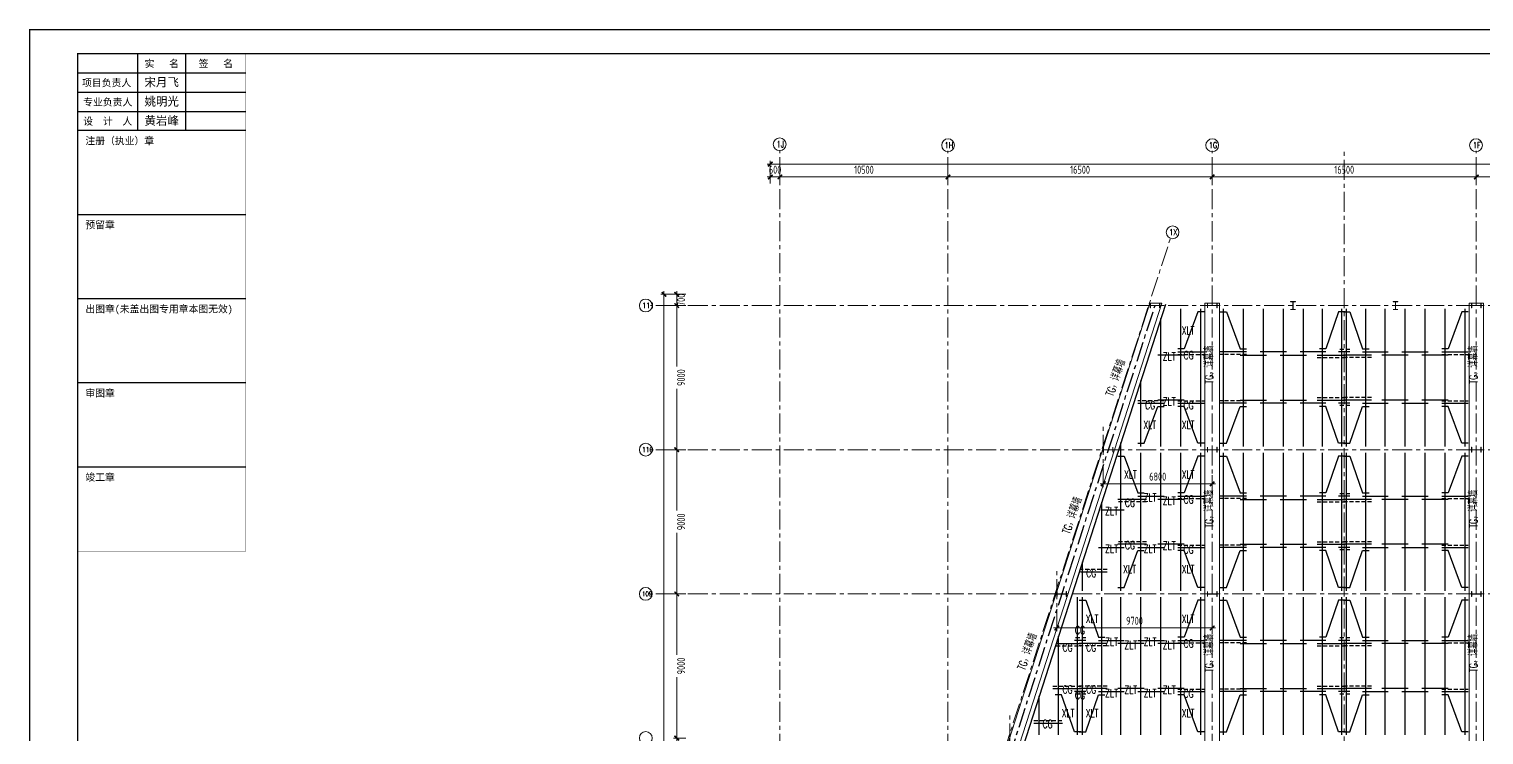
# Model space of a CAD drawing. Extents: x -1201378 to 2367219, y -619313 to 244905.
# Drawn here: x 2144244 to 2235117, y 200852 to 244905 of the extents above; entities that cross this region are included whole.
import ezdxf
from ezdxf.enums import TextEntityAlignment as Align

# ---------------------------------------------------------------- set-up
doc = ezdxf.new("R2010")
doc.units = 0
doc.header["$LTSCALE"] = 1000
doc.linetypes.add('CENTER', pattern=[2, 1.25, -0.25, 0.25, -0.25])
doc.linetypes.add('DASHED', pattern=[0.75, 0.5, -0.25])
doc.layers.get('0').update_dxf_attribs({"linetype": 'CONTINUOUS'})
doc.layers.get('Defpoints').update_dxf_attribs({"linetype": 'CONTINUOUS'})
for name, color, linetype in [('0-cxFrame', 155, 'CONTINUOUS'), ('qianming', 155, 'CONTINUOUS'), ('S-DOTE1', 140, 'CENTER'), ('S-SHAPE', 51, 'CONTINUOUS')]:
    doc.layers.add(name, color=color, linetype=linetype)
for name, color, linetype, lineweight in [('0-cxText', 131, 'CONTINUOUS', 25), ('S-axis', 111, 'CONTINUOUS', 0), ('S-col', 2, 'CONTINUOUS', 0), ('S-dote', 5, 'CENTER', 0), ('THIN', 7, 'CONTINUOUS', 0), ('梁', 4, 'CONTINUOUS', 18)]:
    doc.layers.add(name, color=color, linetype=linetype, lineweight=lineweight)
doc.styles.add('_TCH_AXIS', font='COMPLEX', dxfattribs={"bigfont": 'GBCBIG'})
doc.styles.add('cx_biaoti', font='')
doc.styles.add('cx_tuming', font='simhei.ttf')
doc.styles.add('cx_tuqian1', font='')
doc.styles.add('TSSD_Dimension', font='tssdeng.shx', dxfattribs={"width": 0.7, "bigfont": 'hztxt.shx'})
doc.styles.add('TSSD_Rein', font='tj-romans1.shx', dxfattribs={"width": 0.7, "bigfont": 'tj-hztxt.shx'})
doc.styles.add('图框宋体', font='', dxfattribs={"width": 0.75})
doc.styles.add('黑体', font='simhei.ttf', dxfattribs={"width": 0.8})
doc.styles.get('cx_biaoti').set_extended_font_data('SimSun')
doc.styles.get('cx_tuqian1').set_extended_font_data('SimSun')
doc.styles.get('图框宋体').set_extended_font_data('SimSun')
doc.dimstyles.new('TSSD_200_200', dxfattribs={"dimtxt": 500, "dimasz": 200, "dimexe": 200, "dimexo": 500, "dimgap": 200, "dimtad": 1, "dimdec": 0, "dimzin": 0, "dimdsep": 46, "dimtxsty": 'TSSD_Dimension', "dimblk": 'ARCHTICK', "dimcen": 0, "dimdle": 200, "dimclrt": 7, "dimadec": 0, "dimazin": 0, "dimtfac": 1, "dimtdec": 0, "dimtix": 1, "dimtmove": 2, "dimatfit": 3, "dimfxl": 1, "dimtolj": 1, "dimtzin": 0, "dimarcsym": 0})

# ---------------------------------------------------------------- blocks, each defined once
blk = doc.blocks.new('zjcx_lan_xinxi(Dragon)')
for p, q in [((7000, -3200), (0, -3200)), ((7000, -6700), (0, -6700)), ((7000, -10200), (0, -10200)), ((7000, -13700), (0, -13700)), ((7000, -17200), (0, -17200))]:
    blk.add_line(p, q)
at = {"const_width": 25}
blk.add_lwpolyline([(0, -20700), (7000, -20700), (7000, 0), (0, 0)], close=True, dxfattribs=at)
for points in [[(2500, -3200), (2500, 0)], [(4500, -3200), (4500, 0)], [(0, -800), (7000, -800)], [(0, -1600), (7000, -1600)], [(0, -2400), (7000, -2400)]]:
    blk.add_lwpolyline(points)
for points in [[(7000, -3200), (7000, 0)], [(0, -3200), (7000, -3200)], [(0, -20700), (7000, -20700), (7000, -3200)], [(0, -20700), (7000, -20700)]]:
    blk.add_lwpolyline(points, dxfattribs=at)
at = {"style": '图框宋体'}
for s, p in [('实   名', (3500, -400)), ('签   名', (5750, -400)), ('项目负责人', (1204, -1200)), ('专业负责人', (1250, -2000)), ('设  计  人', (1250, -2800))]:
    blk.add_text(s, height=300, dxfattribs=at).set_placement(p, align=Align.MIDDLE)
for s, p in [('注册（执业）章', (318, -3771)), ('预留章', (318, -7271)), ('出图章(未盖出图专用章本图无效)', (318, -10771)), ('审图章', (318, -14271)), ('竣工章', (318, -17771))]:
    blk.add_text(s, height=300, dxfattribs=at).set_placement(p)
blk = doc.blocks.new('T-信息(Dragon)')
at = {"layer": '0-cxFrame'}
blk.add_blockref('zjcx_lan_xinxi(Dragon)', (0, 0), dxfattribs=at)
at = {"layer": 'qianming', "color": 3, "style": 'cx_biaoti'}
for s, p in [('宋月飞', (3497, -1185)), ('姚明光', (3497, -1985)), ('黄岩峰', (3497, -2785))]:
    blk.add_text(s, height=350, dxfattribs=at).set_placement(p, align=Align.MIDDLE_CENTER)
blk = doc.blocks.new('TK22.A0 L(Dragon)')
at = {"layer": '0-cxFrame', "color": 7, "const_width": 0.5}
blk.add_lwpolyline([(0, 0), (-1486, 0), (-1486, 841), (0, 841)], close=True, dxfattribs=at)
at = {"layer": '0-cxFrame', "const_width": 0.5}
blk.add_lwpolyline([(-80, 10), (-1466, 10), (-1466, 831), (-80, 831)], close=True, dxfattribs=at)
at = {"layer": '0-cxFrame', "xscale": 0.009999999999999998, "yscale": 0.009999999999999998, "zscale": 0.009999999999999998}
blk.add_blockref('T-信息(Dragon)', (-1466, 831), dxfattribs=at)
at = {"style": '黑体', "flags": 4}
blk.add_attdef('图幅', text='', height=3.3, dxfattribs=at).set_placement((-40, 3), align=Align.RIGHT)
at = {"layer": '0-cxText', "flags": 4}
for tag, height, style, p in [('建设单位', 3.5, 'cx_tuming', (-45, 240)), ('项目名称', 3.5, 'cx_tuming', (-45, 210)), ('子项名称', 3.5, 'cx_tuming', (-45, 180)), ('工程编号', 3.3, 'cx_tuqian1', (-35, 165)), ('图名1', 3.5, 'cx_tuming', (-45, 87)), ('图名2', 3.5, 'cx_tuming', (-45, 79)), ('图名3', 3.5, 'cx_tuming', (-45, 71)), ('出图日期', 3.3, 'cx_tuqian1', (-39, 60)), ('专业', 3.3, 'cx_tuqian1', (-55, 52)), ('图号', 3.3, 'cx_tuqian1', (-55, 44)), ('版次', 3.3, 'cx_tuqian1', (-20, 44))]:
    blk.add_attdef(tag, text='', height=height, dxfattribs=dict(at, style=style)).set_placement(p, align=Align.MIDDLE)
at = {"layer": 'Defpoints', "color": 6, "flags": 4}
for tag, height, style, p in [('tufu', 3.3, '黑体', (-12, 12)), ('dwfname', 4, 'cx_tuqian1', (-80, 3))]:
    blk.add_attdef(tag, text='', height=height, dxfattribs=dict(at, style=style)).set_placement(p, align=Align.RIGHT)
blk = doc.blocks.new('_FZH')
at = {"layer": 'S-col'}
blk.add_lwpolyline([(-0.37, -0.19), (-0.37, 0.19), (-0.36, 0.19), (-0.36, 0), (0.36, 0), (0.36, 0.19), (0.38, 0.19), (0.38, -0.19), (0.36, -0.19), (0.36, -0.01), (-0.36, -0.01), (-0.36, -0.19)], close=True, dxfattribs=at)
blk = doc.blocks.new('w4234324')
at = {"layer": 'S-col', "xscale": 800.0000000000005, "yscale": 800.0000000000005, "zscale": 800.0000000000005}
for p in [(-230523, 831820), (-226954, 831820), (-210454, 831820), (-233454, 822820), (-226954, 822820), (-210454, 822820), (-236354, 813820), (-226954, 813820), (-210454, 813820)]:
    blk.add_blockref('_FZH', p, dxfattribs=at)
blk = doc.blocks.new('_ArchTick')
at = {"color": 0, "linetype": 'ByBlock', "const_width": 0.5}
blk.add_lwpolyline([(-0.71, -0.71), (0.71, 0.71)], dxfattribs=at)
blk = doc.blocks.new('*D2989')
at = {"layer": 'Defpoints', "color": 0, "transparency": 16777216}
for p in [(-215303, 97027), (-214244, 97027), (-214244, 88027)]:
    blk.add_point(p, dxfattribs=at)
at = {"layer": 'S-axis', "color": 0, "lineweight": -2, "transparency": 16777216}
for p, q in [((-214744, 97027), (-215503, 97027)), ((-215303, 97227), (-215303, 93225)), ((-215303, 87827), (-215303, 91829)), ((-214744, 88027), (-215503, 88027))]:
    blk.add_line(p, q, dxfattribs=at)
at = {"layer": 'S-axis', "color": 0, "lineweight": -2, "transparency": 16777216, "xscale": 200, "yscale": 200, "zscale": 200}
for p, rotation in [((-215303, 97027), 90), ((-215303, 88027), 270)]:
    blk.add_blockref('_ArchTick', p, dxfattribs=dict(at, rotation=rotation))
at = {"layer": 'S-axis', "color": 7, "transparency": 16777216, "insert": (-215028, 92527), "char_height": 500, "attachment_point": 5, "rotation": 90, "style": 'TSSD_Dimension'}
blk.add_mtext('\\A1;9000', dxfattribs=at)
blk = doc.blocks.new('*D2990')
at = {"layer": 'Defpoints', "color": 0, "transparency": 16777216}
for p in [(-215303, 106027), (-214244, 106027), (-214244, 97027)]:
    blk.add_point(p, dxfattribs=at)
at = {"layer": 'S-axis', "color": 0, "lineweight": -2, "transparency": 16777216}
for p, q in [((-214744, 106027), (-215503, 106027)), ((-215303, 106227), (-215303, 102225)), ((-215303, 96827), (-215303, 100829)), ((-214744, 97027), (-215503, 97027))]:
    blk.add_line(p, q, dxfattribs=at)
at = {"layer": 'S-axis', "color": 0, "lineweight": -2, "transparency": 16777216, "xscale": 200, "yscale": 200, "zscale": 200}
for p, rotation in [((-215303, 106027), 90), ((-215303, 97027), 270)]:
    blk.add_blockref('_ArchTick', p, dxfattribs=dict(at, rotation=rotation))
at = {"layer": 'S-axis', "color": 7, "transparency": 16777216, "insert": (-215028, 101527), "char_height": 500, "attachment_point": 5, "rotation": 90, "style": 'TSSD_Dimension'}
blk.add_mtext('\\A1;9000', dxfattribs=at)
blk = doc.blocks.new('*D2991')
at = {"layer": 'Defpoints', "color": 0, "transparency": 16777216}
for p in [(-215303, 115027), (-214244, 115027), (-214244, 106027)]:
    blk.add_point(p, dxfattribs=at)
at = {"layer": 'S-axis', "color": 0, "lineweight": -2, "transparency": 16777216}
for p, q in [((-214744, 115027), (-215503, 115027)), ((-215303, 115227), (-215303, 111225)), ((-215303, 105827), (-215303, 109829)), ((-214744, 106027), (-215503, 106027))]:
    blk.add_line(p, q, dxfattribs=at)
at = {"layer": 'S-axis', "color": 0, "lineweight": -2, "transparency": 16777216, "xscale": 200, "yscale": 200, "zscale": 200}
for p, rotation in [((-215303, 115027), 90), ((-215303, 106027), 270)]:
    blk.add_blockref('_ArchTick', p, dxfattribs=dict(at, rotation=rotation))
at = {"layer": 'S-axis', "color": 7, "transparency": 16777216, "insert": (-215028, 110527), "char_height": 500, "attachment_point": 5, "rotation": 90, "style": 'TSSD_Dimension'}
blk.add_mtext('\\A1;9000', dxfattribs=at)
blk = doc.blocks.new('*D2992')
at = {"layer": 'Defpoints', "color": 0, "transparency": 16777216}
for p in [(-215303, 115727), (-214244, 115727), (-214244, 115027)]:
    blk.add_point(p, dxfattribs=at)
at = {"layer": 'S-axis', "color": 0, "lineweight": -2, "transparency": 16777216}
for p, q in [((-214744, 115727), (-215503, 115727)), ((-215303, 114827), (-215303, 115927)), ((-214744, 115027), (-215503, 115027))]:
    blk.add_line(p, q, dxfattribs=at)
at = {"layer": 'S-axis', "color": 0, "lineweight": -2, "transparency": 16777216, "xscale": 200, "yscale": 200, "zscale": 200}
for p, rotation in [((-215303, 115727), 90), ((-215303, 115027), 270)]:
    blk.add_blockref('_ArchTick', p, dxfattribs=dict(at, rotation=rotation))
at = {"layer": 'S-axis', "color": 7, "transparency": 16777216, "insert": (-215028, 115377), "char_height": 500, "attachment_point": 5, "rotation": 90, "style": 'TSSD_Dimension'}
blk.add_mtext('\\A1;700', dxfattribs=at)
blk = doc.blocks.new('*D2993')
at = {"layer": 'Defpoints', "color": 0, "transparency": 16777216}
for p in [(-208858, 123054), (-209458, 122147), (-208858, 122147)]:
    blk.add_point(p, dxfattribs=at)
at = {"layer": 'S-axis', "color": 0, "lineweight": -2, "transparency": 16777216}
for p, q in [((-209458, 123054), (-209658, 123054)), ((-209458, 122647), (-209458, 123254)), ((-209458, 123054), (-208858, 123054)), ((-208858, 122647), (-208858, 123254)), ((-208858, 123054), (-208658, 123054))]:
    blk.add_line(p, q, dxfattribs=at)
at = {"layer": 'S-axis', "color": 0, "lineweight": -2, "transparency": 16777216, "xscale": 200, "yscale": 200, "zscale": 200}
blk.add_blockref('_ArchTick', (-209458, 123054), dxfattribs=at)
at = {"layer": 'S-axis', "color": 0, "lineweight": -2, "transparency": 16777216, "xscale": 200, "yscale": 200, "zscale": 200, "rotation": 180}
blk.add_blockref('_ArchTick', (-208858, 123054), dxfattribs=at)
at = {"layer": 'S-axis', "color": 7, "transparency": 16777216, "insert": (-209158, 123504), "char_height": 500, "attachment_point": 5, "style": 'TSSD_Dimension'}
blk.add_mtext('\\A1;600', dxfattribs=at)
blk = doc.blocks.new('*D2994')
at = {"layer": 'Defpoints', "color": 0, "transparency": 16777216}
for p in [(-198358, 123054), (-208858, 122147), (-198358, 122147)]:
    blk.add_point(p, dxfattribs=at)
at = {"layer": 'S-axis', "color": 0, "lineweight": -2, "transparency": 16777216}
for p, q in [((-209058, 123054), (-198158, 123054)), ((-208858, 122647), (-208858, 123254)), ((-198358, 122647), (-198358, 123254))]:
    blk.add_line(p, q, dxfattribs=at)
at = {"layer": 'S-axis', "color": 0, "lineweight": -2, "transparency": 16777216, "xscale": 200, "yscale": 200, "zscale": 200, "rotation": 180}
blk.add_blockref('_ArchTick', (-208858, 123054), dxfattribs=at)
at = {"layer": 'S-axis', "color": 0, "lineweight": -2, "transparency": 16777216, "xscale": 200, "yscale": 200, "zscale": 200}
blk.add_blockref('_ArchTick', (-198358, 123054), dxfattribs=at)
at = {"layer": 'S-axis', "color": 7, "transparency": 16777216, "insert": (-203608, 123504), "char_height": 500, "attachment_point": 5, "style": 'TSSD_Dimension'}
blk.add_mtext('\\A1;10500', dxfattribs=at)
blk = doc.blocks.new('*D2995')
at = {"layer": 'Defpoints', "color": 0, "transparency": 16777216}
for p in [(-181858, 123054), (-198358, 122147), (-181858, 122147)]:
    blk.add_point(p, dxfattribs=at)
at = {"layer": 'S-axis', "color": 0, "lineweight": -2, "transparency": 16777216}
for p, q in [((-198558, 123054), (-181658, 123054)), ((-198358, 122647), (-198358, 123254)), ((-181858, 122647), (-181858, 123254))]:
    blk.add_line(p, q, dxfattribs=at)
at = {"layer": 'S-axis', "color": 0, "lineweight": -2, "transparency": 16777216, "xscale": 200, "yscale": 200, "zscale": 200, "rotation": 180}
blk.add_blockref('_ArchTick', (-198358, 123054), dxfattribs=at)
at = {"layer": 'S-axis', "color": 0, "lineweight": -2, "transparency": 16777216, "xscale": 200, "yscale": 200, "zscale": 200}
blk.add_blockref('_ArchTick', (-181858, 123054), dxfattribs=at)
at = {"layer": 'S-axis', "color": 7, "transparency": 16777216, "insert": (-190108, 123504), "char_height": 500, "attachment_point": 5, "style": 'TSSD_Dimension'}
blk.add_mtext('\\A1;16500', dxfattribs=at)
blk = doc.blocks.new('*D2996')
at = {"layer": 'Defpoints', "color": 0, "transparency": 16777216}
for p in [(-165358, 123054), (-181858, 122147), (-165358, 122147)]:
    blk.add_point(p, dxfattribs=at)
at = {"layer": 'S-axis', "color": 0, "lineweight": -2, "transparency": 16777216}
for p, q in [((-182058, 123054), (-165158, 123054)), ((-181858, 122647), (-181858, 123254)), ((-165358, 122647), (-165358, 123254))]:
    blk.add_line(p, q, dxfattribs=at)
at = {"layer": 'S-axis', "color": 0, "lineweight": -2, "transparency": 16777216, "xscale": 200, "yscale": 200, "zscale": 200, "rotation": 180}
blk.add_blockref('_ArchTick', (-181858, 123054), dxfattribs=at)
at = {"layer": 'S-axis', "color": 0, "lineweight": -2, "transparency": 16777216, "xscale": 200, "yscale": 200, "zscale": 200}
blk.add_blockref('_ArchTick', (-165358, 123054), dxfattribs=at)
at = {"layer": 'S-axis', "color": 7, "transparency": 16777216, "insert": (-173608, 123504), "char_height": 500, "attachment_point": 5, "style": 'TSSD_Dimension'}
blk.add_mtext('\\A1;16500', dxfattribs=at)
blk = doc.blocks.new('*D2997')
at = {"layer": 'Defpoints', "color": 0, "transparency": 16777216}
for p in [(-148858, 123054), (-165358, 122147), (-148858, 122147)]:
    blk.add_point(p, dxfattribs=at)
at = {"layer": 'S-axis', "color": 0, "lineweight": -2, "transparency": 16777216}
for p, q in [((-165558, 123054), (-148658, 123054)), ((-165358, 122647), (-165358, 123254)), ((-148858, 122647), (-148858, 123254))]:
    blk.add_line(p, q, dxfattribs=at)
at = {"layer": 'S-axis', "color": 0, "lineweight": -2, "transparency": 16777216, "xscale": 200, "yscale": 200, "zscale": 200, "rotation": 180}
blk.add_blockref('_ArchTick', (-165358, 123054), dxfattribs=at)
at = {"layer": 'S-axis', "color": 0, "lineweight": -2, "transparency": 16777216, "xscale": 200, "yscale": 200, "zscale": 200}
blk.add_blockref('_ArchTick', (-148858, 123054), dxfattribs=at)
at = {"layer": 'S-axis', "color": 7, "transparency": 16777216, "insert": (-157108, 123504), "char_height": 500, "attachment_point": 5, "style": 'TSSD_Dimension'}
blk.add_mtext('\\A1;16500', dxfattribs=at)
blk = doc.blocks.new('*D3019')
at = {"layer": 'Defpoints', "color": 0, "transparency": 16777216}
for p in [(-82958, 123854), (-209458, 122247), (-82958, 122247)]:
    blk.add_point(p, dxfattribs=at)
at = {"layer": 'S-axis', "color": 0, "lineweight": -2, "transparency": 16777216}
for p, q in [((-209658, 123854), (-82758, 123854)), ((-209458, 122747), (-209458, 124054)), ((-82958, 122747), (-82958, 124054))]:
    blk.add_line(p, q, dxfattribs=at)
at = {"layer": 'S-axis', "color": 0, "lineweight": -2, "transparency": 16777216, "xscale": 200, "yscale": 200, "zscale": 200, "rotation": 180}
blk.add_blockref('_ArchTick', (-209458, 123854), dxfattribs=at)
at = {"layer": 'S-axis', "color": 0, "lineweight": -2, "transparency": 16777216, "xscale": 200, "yscale": 200, "zscale": 200}
blk.add_blockref('_ArchTick', (-82958, 123854), dxfattribs=at)
at = {"layer": 'S-axis', "color": 7, "transparency": 16777216, "insert": (-146208, 124304), "char_height": 500, "attachment_point": 5, "style": 'TSSD_Dimension'}
blk.add_mtext('\\A1;126500', dxfattribs=at)
blk = doc.blocks.new('*D3020')
at = {"layer": 'Defpoints', "color": 0, "transparency": 16777216}
for p in [(-216103, 115727), (-214344, 115727), (-214344, 24327)]:
    blk.add_point(p, dxfattribs=at)
at = {"layer": 'S-axis', "color": 0, "lineweight": -2, "transparency": 16777216}
for p, q in [((-214844, 115727), (-216303, 115727)), ((-216103, 115927), (-216103, 70833)), ((-216103, 24127), (-216103, 69221)), ((-214844, 24327), (-216303, 24327))]:
    blk.add_line(p, q, dxfattribs=at)
at = {"layer": 'S-axis', "color": 0, "lineweight": -2, "transparency": 16777216, "xscale": 200, "yscale": 200, "zscale": 200}
for p, rotation in [((-216103, 115727), 90), ((-216103, 24327), 270)]:
    blk.add_blockref('_ArchTick', p, dxfattribs=dict(at, rotation=rotation))
at = {"layer": 'S-axis', "color": 7, "transparency": 16777216, "insert": (-215828, 70027), "char_height": 500, "attachment_point": 5, "rotation": 90, "style": 'TSSD_Dimension'}
blk.add_mtext('\\A1;91400', dxfattribs=at)
blk = doc.blocks.new('*D3035')
at = {"layer": 'Defpoints', "color": 0, "transparency": 16777216}
for p in [(-188658, 104937), (-181858, 104937), (-181858, 103899)]:
    blk.add_point(p, dxfattribs=at)
at = {"layer": 'S-axis', "color": 0, "lineweight": -2, "transparency": 16777216}
for p, q in [((-188858, 103899), (-181658, 103899)), ((-188658, 104437), (-188658, 103699)), ((-181858, 104437), (-181858, 103699))]:
    blk.add_line(p, q, dxfattribs=at)
at = {"layer": 'S-axis', "color": 0, "lineweight": -2, "transparency": 16777216, "xscale": 200, "yscale": 200, "zscale": 200, "rotation": 180}
blk.add_blockref('_ArchTick', (-188658, 103899), dxfattribs=at)
at = {"layer": 'S-axis', "color": 0, "lineweight": -2, "transparency": 16777216, "xscale": 200, "yscale": 200, "zscale": 200}
blk.add_blockref('_ArchTick', (-181858, 103899), dxfattribs=at)
at = {"layer": 'S-axis', "color": 7, "transparency": 16777216, "insert": (-185258, 104349), "char_height": 500, "attachment_point": 5, "style": 'TSSD_Dimension'}
blk.add_mtext('\\A1;6800', dxfattribs=at)
blk = doc.blocks.new('*D3036')
at = {"layer": 'Defpoints', "color": 0, "transparency": 16777216}
for p in [(-191558, 95937), (-181858, 95937), (-181858, 94899)]:
    blk.add_point(p, dxfattribs=at)
at = {"layer": 'S-axis', "color": 0, "lineweight": -2, "transparency": 16777216}
for p, q in [((-191558, 95437), (-191558, 94699)), ((-181858, 95437), (-181858, 94699)), ((-191758, 94899), (-181658, 94899))]:
    blk.add_line(p, q, dxfattribs=at)
at = {"layer": 'S-axis', "color": 0, "lineweight": -2, "transparency": 16777216, "xscale": 200, "yscale": 200, "zscale": 200, "rotation": 180}
blk.add_blockref('_ArchTick', (-191558, 94899), dxfattribs=at)
at = {"layer": 'S-axis', "color": 0, "lineweight": -2, "transparency": 16777216, "xscale": 200, "yscale": 200, "zscale": 200}
blk.add_blockref('_ArchTick', (-181858, 94899), dxfattribs=at)
at = {"layer": 'S-axis', "color": 7, "transparency": 16777216, "insert": (-186708, 95349), "char_height": 500, "attachment_point": 5, "style": 'TSSD_Dimension'}
blk.add_mtext('\\A1;9700', dxfattribs=at)
blk = doc.blocks.new('1#轴网')
at = {"layer": 'S-axis'}
for centre in [(-208871.4, 125094.1), (-198353.4, 125033.1), (-181853.4, 125033.1), (-165373.4, 125033.1), (-184329.1, 119599.4), (-217234.2, 115028.1), (-217234.2, 106028.1), (-217234.2, 97028.1), (-217234.2, 88028.1)]:
    blk.add_circle(centre, 400, dxfattribs=at)
at = {"layer": 'S-dote'}
for p, q in [((-208858.4, 19038.1), (-208858.4, 124694.3)), ((-198358.5, 19033), (-198358.5, 124689.3)), ((-181858.5, 19033.1), (-181858.5, 124689.3)), ((-173608.5, 18867), (-173608.5, 124689.3)), ((-165358.5, 19033.1), (-165358.5, 124689.3)), ((-99358.5, 115027), (-216950.7, 115027)), ((-188658.5, 103697), (-188658.5, 107487)), ((-99358.5, 106027), (-216950.7, 106027)), ((-191558.5, 94697), (-191558.5, 98487)), ((-99358.5, 97027), (-216950.7, 97027)), ((-194488.5, 85697), (-194488.5, 89487))]:
    blk.add_line(p, q, dxfattribs=at)
blk.add_lwpolyline([(-210946, 37609.6), (-184459.5, 119241.7)], dxfattribs=at)
at = {"layer": 'S-axis', "style": '_TCH_AXIS', "width": 0.705882}
for s, height, p in [('1J', 421.66, (-209055.6, 124883.3)), ('1H', 362.68, (-198566.7, 124851.8)), ('1G', 374.97, (-182061.3, 124845.6)), ('1F', 387.75, (-165575.4, 124839.2)), ('1X', 374.97, (-184537.1, 119411.9)), ('111', 339.64, (-217456.8, 114858.3)), ('110', 313.67, (-217466.1, 105871.3)), ('109', 290.63, (-217473.5, 96882.8))]:
    blk.add_text(s, height=height, dxfattribs=at).set_placement(p)
at = {"layer": 'S-axis'}
for p1, p2, distance, picture, middle in [((-209458.5, 122247), (-82958.5, 122247), 1606.7, '*D3019', (-146208.5, 124303.7)), ((-209458.5, 122147), (-208858.4, 122147), 906.7, '*D2993', (-209158.4, 123503.7)), ((-208858.4, 122147), (-198358.5, 122147), 906.7, '*D2994', (-203608.4, 123503.7)), ((-198358.5, 122147), (-181858.5, 122147), 906.7, '*D2995', (-190108.5, 123503.7)), ((-181858.5, 122147), (-165358.5, 122147), 906.7, '*D2996', (-173608.5, 123503.7)), ((-165358.5, 122147), (-148858.5, 122147), 906.7, '*D2997', (-157108.5, 123503.7)), ((-188658.5, 104937), (-181858.5, 104937), -1037.5, '*D3035', (-185258.5, 104349.5)), ((-191558.5, 95937), (-181858.5, 95937), -1037.5, '*D3036', (-186708.5, 95349.5))]:
    dim = blk.add_aligned_dim(p1=p1, p2=p2, distance=distance, dimstyle='TSSD_200_200', dxfattribs=at)
    dim.commit()
    dim.dimension.update_dxf_attribs({"geometry": picture, "text_midpoint": middle})
for base, p1, p2, picture, middle in [((-216102.5, 115727), (-214344.3, 24327), (-214344.3, 115727), '*D3020', (-215827.5, 70027)), ((-215302.5, 115727), (-214244.3, 115027), (-214244.3, 115727), '*D2992', (-215027.5, 115377)), ((-215302.5, 115027), (-214244.3, 106027), (-214244.3, 115027), '*D2991', (-215027.5, 110527)), ((-215302.5, 106027), (-214244.3, 97027), (-214244.3, 106027), '*D2990', (-215027.5, 101527)), ((-215302.5, 97027), (-214244.3, 88027), (-214244.3, 97027), '*D2989', (-215027.5, 92527))]:
    dim = blk.add_linear_dim(base=base, p1=p1, p2=p2, angle=90, dimstyle='TSSD_200_200', dxfattribs=at)
    dim.commit()
    dim.dimension.update_dxf_attribs({"geometry": picture, "text_midpoint": middle, "dimtype": 161})

msp = doc.modelspace()

# ---------------------------------------------------------------- linework, layer by layer
at = {"layer": 'S-col'}
for points in [[(2223341.5, 227401.8), (2223041.5, 227401.8), (2223041.5, 227413.8), (2223187.5, 227413.8), (2223187.5, 227889.8), (2223041.5, 227889.8), (2223041.5, 227901.8), (2223341.5, 227901.8), (2223341.5, 227889.8), (2223195.5, 227889.8), (2223195.5, 227413.8), (2223341.5, 227413.8)], [(2229441.5, 227401.8), (2229741.5, 227401.8), (2229741.5, 227413.8), (2229595.5, 227413.8), (2229595.5, 227889.8), (2229741.5, 227889.8), (2229741.5, 227901.8), (2229441.5, 227901.8), (2229441.5, 227889.8), (2229587.5, 227889.8), (2229587.5, 227413.8), (2229441.5, 227413.8)]]:
    msp.add_lwpolyline(points, close=True, dxfattribs=at)
at = {"layer": 'S-DOTE1'}
msp.add_line((2191341.5, 155651.8), (2214573, 227651.8), dxfattribs=at)
at = {"layer": 'S-SHAPE'}
for p, q in [((2215227.1, 227725.1), (2191947.2, 155575.1)), ((2216191.5, 218851.8), (2216191.5, 227451.8)), ((2217441.5, 218851.8), (2217441.5, 227451.8)), ((2218841.5, 218851.8), (2218841.5, 227451.8)), ((2220091.5, 218851.8), (2220091.5, 227451.8)), ((2221341.5, 218851.8), (2221341.5, 227451.8)), ((2222591.5, 218851.8), (2222591.5, 227451.8)), ((2223841.5, 218851.8), (2223841.5, 227451.8)), ((2225041.5, 218851.8), (2225041.5, 227451.8)), ((2226241.5, 218851.8), (2226241.5, 227451.8)), ((2226541.5, 218851.8), (2226541.5, 227451.8)), ((2227741.5, 218851.8), (2227741.5, 227451.8)), ((2228941.5, 218851.8), (2228941.5, 227451.8)), ((2230191.5, 218851.8), (2230191.5, 227451.8)), ((2231441.5, 218851.8), (2231441.5, 227451.8)), ((2232691.5, 218851.8), (2232691.5, 227451.8)), ((2233941.5, 218851.8), (2233941.5, 227451.8)), ((2214941.5, 218851.8), (2214941.5, 226840)), ((2216391.5, 224551.8), (2214741.5, 224551.8)), ((2215991.5, 224751.8), (2217641.5, 224751.8)), ((2220291.5, 224751.8), (2218641.5, 224751.8)), ((2219891.5, 224551.8), (2221541.5, 224551.8)), ((2222791.5, 224751.8), (2221141.5, 224751.8)), ((2222391.5, 224551.8), (2224041.5, 224551.8)), ((2225241.5, 224751.8), (2223641.5, 224751.8)), ((2224691.5, 224551.8), (2226441.5, 224551.8)), ((2226741.5, 224751.8), (2226041.5, 224751.8)), ((2228091.5, 224551.8), (2226341.5, 224551.8)), ((2227541.5, 224751.8), (2229141.5, 224751.8)), ((2230391.5, 224551.8), (2228741.5, 224551.8)), ((2229991.5, 224751.8), (2231641.5, 224751.8)), ((2232891.5, 224551.8), (2231241.5, 224551.8)), ((2232491.5, 224751.8), (2234141.5, 224751.8)), ((2213691.5, 218851.8), (2213691.5, 222965.9)), ((2216391.5, 221751.8), (2214741.5, 221751.8)), ((2219891.5, 221751.8), (2221541.5, 221751.8)), ((2222391.5, 221751.8), (2224041.5, 221751.8)), ((2224691.5, 221751.8), (2226441.5, 221751.8)), ((2228091.5, 221751.8), (2226341.5, 221751.8)), ((2230391.5, 221751.8), (2228741.5, 221751.8)), ((2232891.5, 221751.8), (2231241.5, 221751.8)), ((2213491.5, 221551.8), (2215141.5, 221551.8)), ((2215991.5, 221551.8), (2217641.5, 221551.8)), ((2220291.5, 221551.8), (2218641.5, 221551.8)), ((2222791.5, 221551.8), (2221141.5, 221551.8)), ((2225241.5, 221551.8), (2223641.5, 221551.8)), ((2226741.5, 221551.8), (2226041.5, 221551.8)), ((2227541.5, 221551.8), (2229141.5, 221551.8)), ((2229991.5, 221551.8), (2231641.5, 221551.8)), ((2232491.5, 221551.8), (2234141.5, 221551.8)), ((2212441.5, 209851.8), (2212441.5, 219091.9)), ((2213691.5, 209851.8), (2213691.5, 218451.8)), ((2214941.5, 209851.8), (2214941.5, 218451.8)), ((2216191.5, 209851.8), (2216191.5, 218451.8)), ((2217441.5, 209851.8), (2217441.5, 218451.8)), ((2218841.5, 209851.8), (2218841.5, 218451.8)), ((2220091.5, 209851.8), (2220091.5, 218451.8)), ((2221341.5, 209851.8), (2221341.5, 218451.8)), ((2222591.5, 209851.8), (2222591.5, 218451.8)), ((2223841.5, 209851.8), (2223841.5, 218451.8)), ((2225041.5, 209851.8), (2225041.5, 218451.8)), ((2226241.5, 209851.8), (2226241.5, 218451.8)), ((2226541.5, 209851.8), (2226541.5, 218451.8)), ((2227741.5, 209851.8), (2227741.5, 218451.8)), ((2228941.5, 209851.8), (2228941.5, 218451.8)), ((2230191.5, 209851.8), (2230191.5, 218451.8)), ((2231441.5, 209851.8), (2231441.5, 218451.8)), ((2232691.5, 209851.8), (2232691.5, 218451.8)), ((2233941.5, 209851.8), (2233941.5, 218451.8)), ((2211241.5, 209851.8), (2211241.5, 215372.8)), ((2214041.5, 215551.8), (2212241.5, 215551.8)), ((2213491.5, 215751.8), (2215141.5, 215751.8)), ((2216391.5, 215551.8), (2214741.5, 215551.8)), ((2215991.5, 215751.8), (2217641.5, 215751.8)), ((2220291.5, 215751.8), (2218641.5, 215751.8)), ((2219891.5, 215551.8), (2221541.5, 215551.8)), ((2222791.5, 215751.8), (2221141.5, 215751.8)), ((2222391.5, 215551.8), (2224041.5, 215551.8)), ((2225241.5, 215751.8), (2223641.5, 215751.8)), ((2224691.5, 215551.8), (2226441.5, 215551.8)), ((2226741.5, 215751.8), (2226041.5, 215751.8)), ((2228091.5, 215551.8), (2226341.5, 215551.8)), ((2227541.5, 215751.8), (2229141.5, 215751.8)), ((2230391.5, 215551.8), (2228741.5, 215551.8)), ((2229991.5, 215751.8), (2231641.5, 215751.8)), ((2232891.5, 215551.8), (2231241.5, 215551.8)), ((2232491.5, 215751.8), (2234141.5, 215751.8)), ((2211198.8, 214896), (2212641.5, 214896)), ((2214041.5, 212751.8), (2212241.5, 212751.8)), ((2216391.5, 212751.8), (2214741.5, 212751.8)), ((2219891.5, 212751.8), (2221541.5, 212751.8)), ((2222391.5, 212751.8), (2224041.5, 212751.8)), ((2224691.5, 212751.8), (2226441.5, 212751.8)), ((2228091.5, 212751.8), (2226341.5, 212751.8)), ((2230391.5, 212751.8), (2228741.5, 212751.8)), ((2232891.5, 212751.8), (2231241.5, 212751.8)), ((2211041.5, 212551.8), (2212641.5, 212551.8)), ((2213491.5, 212551.8), (2215141.5, 212551.8)), ((2215991.5, 212551.8), (2217641.5, 212551.8)), ((2220291.5, 212551.8), (2218641.5, 212551.8)), ((2222791.5, 212551.8), (2221141.5, 212551.8)), ((2225241.5, 212551.8), (2223641.5, 212551.8)), ((2226741.5, 212551.8), (2226041.5, 212551.8)), ((2227541.5, 212551.8), (2229141.5, 212551.8)), ((2229991.5, 212551.8), (2231641.5, 212551.8)), ((2232491.5, 212551.8), (2234141.5, 212551.8)), ((2211591.5, 211015.4), (2209913.1, 211015.4)), ((2210041.5, 209851.8), (2210041.5, 211653.7)), ((2209741.5, 200851.8), (2209741.5, 209451.8)), ((2210041.5, 200851.8), (2210041.5, 209451.8)), ((2211241.5, 200851.8), (2211241.5, 209451.8)), ((2212441.5, 200851.8), (2212441.5, 209451.8)), ((2213691.5, 200851.8), (2213691.5, 209451.8)), ((2214941.5, 200851.8), (2214941.5, 209451.8)), ((2216191.5, 200851.8), (2216191.5, 209451.8)), ((2217441.5, 200851.8), (2217441.5, 209451.8)), ((2218841.5, 200851.8), (2218841.5, 209451.8)), ((2220091.5, 200851.8), (2220091.5, 209451.8)), ((2221341.5, 200851.8), (2221341.5, 209451.8)), ((2222591.5, 200851.8), (2222591.5, 209451.8)), ((2223841.5, 200851.8), (2223841.5, 209451.8)), ((2225041.5, 200851.8), (2225041.5, 209451.8)), ((2226241.5, 200851.8), (2226241.5, 209451.8)), ((2226541.5, 200851.8), (2226541.5, 209451.8)), ((2227741.5, 200851.8), (2227741.5, 209451.8)), ((2228941.5, 200851.8), (2228941.5, 209451.8)), ((2230191.5, 200851.8), (2230191.5, 209451.8)), ((2231441.5, 200851.8), (2231441.5, 209451.8)), ((2232691.5, 200851.8), (2232691.5, 209451.8)), ((2233941.5, 200851.8), (2233941.5, 209451.8)), ((2208408.4, 206551.8), (2209941.5, 206551.8)), ((2208541.5, 200851.8), (2208541.5, 207004.8)), ((2210241.5, 206751.8), (2209541.5, 206751.8)), ((2211591.5, 206551.8), (2209841.5, 206551.8)), ((2211041.5, 206751.8), (2212641.5, 206751.8)), ((2213891.5, 206551.8), (2212241.5, 206551.8)), ((2213491.5, 206751.8), (2215141.5, 206751.8)), ((2216391.5, 206551.8), (2214741.5, 206551.8)), ((2215991.5, 206751.8), (2217641.5, 206751.8)), ((2220291.5, 206751.8), (2218641.5, 206751.8)), ((2219891.5, 206551.8), (2221541.5, 206551.8)), ((2222791.5, 206751.8), (2221141.5, 206751.8)), ((2222391.5, 206551.8), (2224041.5, 206551.8)), ((2225241.5, 206751.8), (2223641.5, 206751.8)), ((2224691.5, 206551.8), (2226441.5, 206551.8)), ((2226741.5, 206751.8), (2226041.5, 206751.8)), ((2228091.5, 206551.8), (2226341.5, 206551.8)), ((2227541.5, 206751.8), (2229141.5, 206751.8)), ((2230391.5, 206551.8), (2228741.5, 206551.8)), ((2229991.5, 206751.8), (2231641.5, 206751.8)), ((2232891.5, 206551.8), (2231241.5, 206551.8)), ((2232491.5, 206751.8), (2234141.5, 206751.8)), ((2208191.5, 203751.8), (2209941.5, 203751.8)), ((2211591.5, 203751.8), (2209841.5, 203751.8)), ((2213891.5, 203751.8), (2212241.5, 203751.8)), ((2216391.5, 203751.8), (2214741.5, 203751.8)), ((2219891.5, 203751.8), (2221541.5, 203751.8)), ((2222391.5, 203751.8), (2224041.5, 203751.8)), ((2224691.5, 203751.8), (2226441.5, 203751.8)), ((2228091.5, 203751.8), (2226341.5, 203751.8)), ((2230391.5, 203751.8), (2228741.5, 203751.8)), ((2232891.5, 203751.8), (2231241.5, 203751.8)), ((2207341.5, 200851.8), (2207341.5, 203285.7)), ((2210241.5, 203551.8), (2209541.5, 203551.8)), ((2211041.5, 203551.8), (2212641.5, 203551.8)), ((2213491.5, 203551.8), (2215141.5, 203551.8)), ((2215991.5, 203551.8), (2217641.5, 203551.8)), ((2220291.5, 203551.8), (2218641.5, 203551.8)), ((2222791.5, 203551.8), (2221141.5, 203551.8)), ((2225241.5, 203551.8), (2223641.5, 203551.8)), ((2226741.5, 203551.8), (2226041.5, 203551.8)), ((2227541.5, 203551.8), (2229141.5, 203551.8)), ((2229991.5, 203551.8), (2231641.5, 203551.8)), ((2232491.5, 203551.8), (2234141.5, 203551.8)), ((2207003.9, 201593.3), (2208803.9, 201593.3))]:
    msp.add_line(p, q, dxfattribs=at)
at = {"layer": 'S-SHAPE', "linetype": 'DASHED', "ltscale": 0.5}
for p, q in [((2215991.5, 224601.8), (2217641.5, 224601.8)), ((2220291.5, 224601.8), (2218641.5, 224601.8)), ((2226741.5, 224901.8), (2226041.5, 224901.8)), ((2232491.5, 224601.8), (2234141.5, 224601.8)), ((2224691.5, 224401.8), (2226441.5, 224401.8)), ((2228091.5, 224401.8), (2226341.5, 224401.8)), ((2224691.5, 221901.8), (2226441.5, 221901.8)), ((2228091.5, 221901.8), (2226341.5, 221901.8)), ((2215141.5, 221701.8), (2213491.5, 221701.8)), ((2215991.5, 221701.8), (2217641.5, 221701.8)), ((2220291.5, 221701.8), (2218641.5, 221701.8)), ((2226741.5, 221401.8), (2226041.5, 221401.8)), ((2232491.5, 221701.8), (2234141.5, 221701.8)), ((2214041.5, 215401.8), (2212241.5, 215401.8)), ((2215991.5, 215601.8), (2217641.5, 215601.8)), ((2220291.5, 215601.8), (2218641.5, 215601.8)), ((2224691.5, 215401.8), (2226441.5, 215401.8)), ((2226741.5, 215901.8), (2226041.5, 215901.8)), ((2228091.5, 215401.8), (2226341.5, 215401.8)), ((2232491.5, 215601.8), (2234141.5, 215601.8)), ((2214041.5, 212901.8), (2212241.5, 212901.8)), ((2215991.5, 212701.8), (2217641.5, 212701.8)), ((2220291.5, 212701.8), (2218641.5, 212701.8)), ((2224691.5, 212901.8), (2226441.5, 212901.8)), ((2228091.5, 212901.8), (2226341.5, 212901.8)), ((2232491.5, 212701.8), (2234141.5, 212701.8)), ((2226741.5, 212401.8), (2226041.5, 212401.8)), ((2211591.5, 211165.4), (2209913.1, 211165.4)), ((2208408.4, 206401.8), (2209941.5, 206401.8)), ((2210241.5, 206901.8), (2209541.5, 206901.8)), ((2211591.5, 206401.8), (2209841.5, 206401.8)), ((2215991.5, 206601.8), (2217641.5, 206601.8)), ((2220291.5, 206601.8), (2218641.5, 206601.8)), ((2224691.5, 206401.8), (2226441.5, 206401.8)), ((2226741.5, 206901.8), (2226041.5, 206901.8)), ((2228091.5, 206401.8), (2226341.5, 206401.8)), ((2232491.5, 206601.8), (2234141.5, 206601.8)), ((2208191.5, 203901.8), (2209941.5, 203901.8)), ((2211591.5, 203901.8), (2209841.5, 203901.8)), ((2215991.5, 203701.8), (2217641.5, 203701.8)), ((2220291.5, 203701.8), (2218641.5, 203701.8)), ((2224691.5, 203901.8), (2226441.5, 203901.8)), ((2228091.5, 203901.8), (2226341.5, 203901.8)), ((2232491.5, 203701.8), (2234141.5, 203701.8)), ((2210241.5, 203401.8), (2209541.5, 203401.8)), ((2226741.5, 203401.8), (2226041.5, 203401.8)), ((2207003.9, 201743.3), (2208803.9, 201743.3))]:
    msp.add_line(p, q, dxfattribs=at)
at = {"layer": 'S-SHAPE'}
for points in [[(2217641.5, 227251.8), (2217241.5, 227251.8), (2216391.5, 224951.8), (2215991.5, 224951.8)], [(2218641.5, 227251.8), (2219041.5, 227251.8), (2219891.5, 224951.8), (2220291.5, 224951.8)], [(2226441.5, 227251.8), (2226041.5, 227251.8), (2225241.5, 224951.8), (2224841.5, 224951.8)], [(2226341.5, 227251.8), (2226741.5, 227251.8), (2227541.5, 224951.8), (2227941.5, 224951.8)], [(2234141.5, 227251.8), (2233741.5, 227251.8), (2232891.5, 224951.8), (2232491.5, 224951.8)], [(2213491.5, 219051.8), (2213891.5, 219051.8), (2214741.5, 221351.8), (2215141.5, 221351.8)], [(2217641.5, 219051.8), (2217241.5, 219051.8), (2216391.5, 221351.8), (2215991.5, 221351.8)], [(2218641.5, 219051.8), (2219041.5, 219051.8), (2219891.5, 221351.8), (2220291.5, 221351.8)], [(2226441.5, 219051.8), (2226041.5, 219051.8), (2225241.5, 221351.8), (2224841.5, 221351.8)], [(2226341.5, 219051.8), (2226741.5, 219051.8), (2227541.5, 221351.8), (2227941.5, 221351.8)], [(2234141.5, 219051.8), (2233741.5, 219051.8), (2232891.5, 221351.8), (2232491.5, 221351.8)], [(2212241.5, 218251.8), (2212641.5, 218251.8), (2213491.5, 215951.8), (2213891.5, 215951.8)], [(2217641.5, 218251.8), (2217241.5, 218251.8), (2216391.5, 215951.8), (2215991.5, 215951.8)], [(2218641.5, 218251.8), (2219041.5, 218251.8), (2219891.5, 215951.8), (2220291.5, 215951.8)], [(2226441.5, 218251.8), (2226041.5, 218251.8), (2225241.5, 215951.8), (2224841.5, 215951.8)], [(2226341.5, 218251.8), (2226741.5, 218251.8), (2227541.5, 215951.8), (2227941.5, 215951.8)], [(2234141.5, 218251.8), (2233741.5, 218251.8), (2232891.5, 215951.8), (2232491.5, 215951.8)], [(2212241.5, 210051.8), (2212641.5, 210051.8), (2213491.5, 212351.8), (2213891.5, 212351.8)], [(2217641.5, 210051.8), (2217241.5, 210051.8), (2216391.5, 212351.8), (2215991.5, 212351.8)], [(2218641.5, 210051.8), (2219041.5, 210051.8), (2219891.5, 212351.8), (2220291.5, 212351.8)], [(2226441.5, 210051.8), (2226041.5, 210051.8), (2225241.5, 212351.8), (2224841.5, 212351.8)], [(2226341.5, 210051.8), (2226741.5, 210051.8), (2227541.5, 212351.8), (2227941.5, 212351.8)], [(2234141.5, 210051.8), (2233741.5, 210051.8), (2232891.5, 212351.8), (2232491.5, 212351.8)], [(2209841.5, 209251.8), (2210241.5, 209251.8), (2211041.5, 206951.8), (2211441.5, 206951.8)], [(2217641.5, 209251.8), (2217241.5, 209251.8), (2216391.5, 206951.8), (2215991.5, 206951.8)], [(2218641.5, 209251.8), (2219041.5, 209251.8), (2219891.5, 206951.8), (2220291.5, 206951.8)], [(2226441.5, 209251.8), (2226041.5, 209251.8), (2225241.5, 206951.8), (2224841.5, 206951.8)], [(2226341.5, 209251.8), (2226741.5, 209251.8), (2227541.5, 206951.8), (2227941.5, 206951.8)], [(2234141.5, 209251.8), (2233741.5, 209251.8), (2232891.5, 206951.8), (2232491.5, 206951.8)], [(2209941.5, 201051.8), (2209541.5, 201051.8), (2208741.5, 203351.8), (2208341.5, 203351.8)], [(2209841.5, 201051.8), (2210241.5, 201051.8), (2211041.5, 203351.8), (2211441.5, 203351.8)], [(2217641.5, 201051.8), (2217241.5, 201051.8), (2216391.5, 203351.8), (2215991.5, 203351.8)], [(2218641.5, 201051.8), (2219041.5, 201051.8), (2219891.5, 203351.8), (2220291.5, 203351.8)], [(2226441.5, 201051.8), (2226041.5, 201051.8), (2225241.5, 203351.8), (2224841.5, 203351.8)], [(2226341.5, 201051.8), (2226741.5, 201051.8), (2227541.5, 203351.8), (2227941.5, 203351.8)], [(2234141.5, 201051.8), (2233741.5, 201051.8), (2232891.5, 203351.8), (2232491.5, 203351.8)]]:
    msp.add_lwpolyline(points, dxfattribs=at)
at = {"layer": '梁'}
msp.add_lwpolyline([(2202091.5, 187828.9), (2214989.2, 227801.8), (2214253.7, 227801.8), (2190846.9, 155258.7)], dxfattribs=at)
for points in [[(2217691.5, 137501.8), (2218591.5, 137501.8), (2218591.5, 227801.8), (2217691.5, 227801.8)], [(2234191.5, 137501.8), (2235091.5, 137501.8), (2235091.5, 227801.8), (2234191.5, 227801.8)]]:
    msp.add_lwpolyline(points, close=True, dxfattribs=at)

# ---------------------------------------------------------------- block references
at = {"layer": '0-cxFrame', "xscale": 150, "yscale": 150, "zscale": 150}
msp.add_blockref('TK22.A0 L(Dragon)', (2367181.8, 118717.3), dxfattribs=at)
at = {"layer": 'S-axis'}
msp.add_blockref('1#轴网', (2400000, 112624.8), dxfattribs=at)
at = {"layer": 'S-col'}
msp.add_blockref('w4234324', (2445095.7, -604168.2), dxfattribs=at)

# ---------------------------------------------------------------- texts
at = {"layer": 'THIN', "style": 'TSSD_Rein', "width": 0.7}
for p in [(2216641.5, 226101.8), (2214241.5, 220201.8), (2216641.5, 220201.8), (2213041.5, 217101.8), (2216641.5, 217101.8), (2212983.6, 211201.8), (2216641.5, 211201.8), (2210641.5, 208101.8), (2216641.5, 208101.8), (2209141.5, 202201.8), (2210641.5, 202201.8), (2216641.5, 202201.8)]:
    msp.add_text('XLT', height=500, dxfattribs=at).set_placement(p, align=Align.MIDDLE_CENTER)
for s, p in [('ZLT', (2215460.7, 224062.2)), ('CG', (2216670.2, 224146.6)), ('ZLT', (2215460.7, 221262.2)), ('CG', (2214270.2, 221028.2)), ('CG', (2216670.2, 221028.2)), ('CG', (2213008.9, 214939.4)), ('ZLT', (2214260.7, 215262.2)), ('ZLT', (2215460.7, 215062.2)), ('CG', (2216670.2, 215146.6)), ('ZLT', (2211860.7, 214406.3)), ('ZLT', (2211860.7, 212062.2)), ('CG', (2213008.9, 212289.4)), ('ZLT', (2214260.7, 212062.2)), ('ZLT', (2215460.7, 212262.2)), ('CG', (2216670.2, 212028.2)), ('CG', (2210589, 210553)), ('CG', (2209885.9, 206987.8)), ('CG', (2209110.7, 205912.9)), ('CG', (2210589, 205912.9)), ('ZLT', (2211860.7, 206262.2)), ('ZLT', (2213060.7, 206062.2)), ('ZLT', (2214260.7, 206262.2)), ('ZLT', (2215460.7, 206062.2)), ('CG', (2216670.2, 206146.6)), ('CG', (2209110.7, 203289.4)), ('CG', (2209885.9, 202930.3)), ('CG', (2210589, 203289.4)), ('ZLT', (2211860.7, 203062.2)), ('ZLT', (2213060.7, 203262.2)), ('ZLT', (2214260.7, 203062.2)), ('ZLT', (2215460.7, 203262.2)), ('CG', (2216670.2, 203028.2)), ('CG', (2207866.2, 201130.8))]:
    msp.add_text(s, height=500, dxfattribs=at).set_placement(p, align=Align.BOTTOM_CENTER)
for rotation, p in [(90, (2218361.8, 223961)), (90, (2234861.8, 223961)), (70, (2212493.9, 223005.1)), (70, (2209780.4, 214407.9)), (90, (2218361.8, 214961)), (90, (2234861.8, 214961)), (70, (2206979.3, 205915.7)), (90, (2218361.8, 205961)), (90, (2234861.8, 205961))]:
    msp.add_text('TG，详幕墙', height=500, rotation=rotation, dxfattribs=at).set_placement(p, align=Align.BOTTOM_CENTER)

doc.saveas('drawing.dxf')
